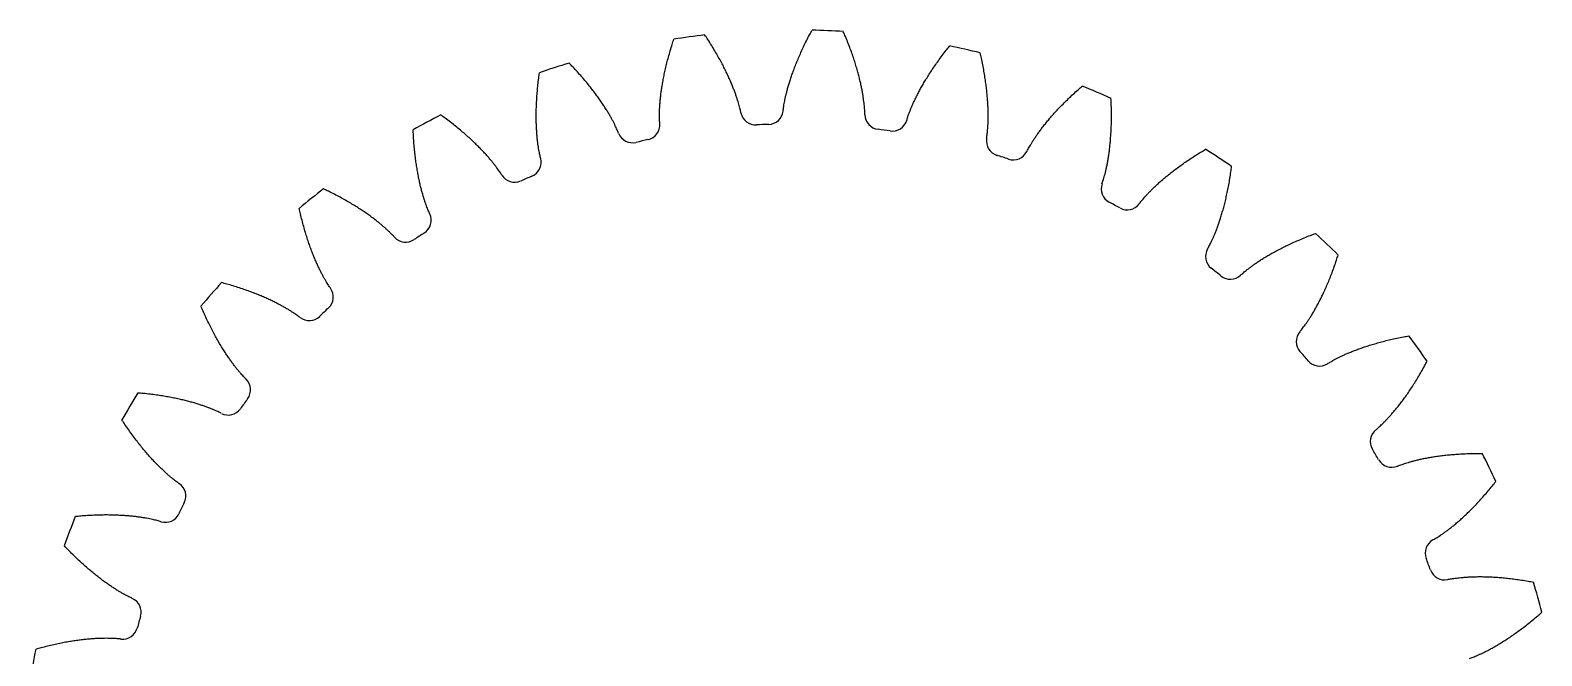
# Model space of a CAD drawing. Extents: x 2.5 to 99.9, y 257.1 to 300.1.
# Drawn here: x 40.96 to 56.47, y 276.97 to 283.39 of the extents above; entities that cross this region are included whole.
import ezdxf

# ---------------------------------------------------------------- set-up
doc = ezdxf.new("R2010")
doc.units = 0
doc.header["$LTSCALE"] = 12.7
doc.layers.add('VISIBLE', color=1, linetype='CONTINUOUS')

msp = doc.modelspace()

# ---------------------------------------------------------------- linework, layer by layer
at = {"layer": 'VISIBLE'}
for centre, radius, start, end in [((48.785, 275.467), 7.929, 96.5526, 98.876), ((48.785, 275.467), 7.929, 86.2669, 88.5902), ((48.785, 275.467), 7.929, 75.9812, 78.3045), ((48.785, 275.467), 7.929, 106.8383, 109.1617), ((48.785, 275.467), 7.929, 65.6955, 68.0188), ((48.785, 275.467), 7.929, 117.124, 119.4474), ((48.402, 282.575), 0.154, 191.1789, 273.0896), ((48.53, 282.58), 0.154, 272.0532, 353.964), ((49.677, 282.529), 0.154, 180.8932, 262.8039), ((47.138, 282.392), 0.154, 201.4646, 283.3753), ((47.264, 282.421), 0.154, 282.339, 4.2497), ((48.785, 275.467), 6.964, 92.0532, 93.0896), ((48.785, 275.467), 6.964, 81.7675, 82.8039), ((49.804, 282.512), 0.154, 261.7675, 343.6783), ((48.785, 275.467), 6.964, 102.339, 103.3753), ((50.924, 282.256), 0.154, 170.6074, 252.5182), ((48.785, 275.467), 7.929, 55.4098, 57.7331), ((46.047, 282.037), 0.154, 292.6247, 14.5354), ((48.785, 275.467), 6.964, 71.4818, 72.5182), ((51.046, 282.216), 0.154, 251.4818, 333.3926), ((45.928, 281.987), 0.154, 211.7503, 293.661), ((48.785, 275.467), 6.964, 112.6247, 113.661), ((48.785, 275.467), 7.929, 127.4098, 129.7331), ((52.102, 281.765), 0.154, 160.3217, 242.2325), ((48.785, 275.467), 6.964, 61.1961, 62.2325), ((52.215, 281.704), 0.154, 241.1961, 323.1068), ((44.918, 281.443), 0.154, 302.9104, 24.8211), ((44.81, 281.372), 0.154, 222.036, 303.9468), ((48.785, 275.467), 6.964, 122.9104, 123.9468), ((48.785, 275.467), 7.929, 45.124, 47.4474), ((53.173, 281.072), 0.154, 150.036, 231.9468), ((48.785, 275.467), 6.964, 50.9104, 51.9468), ((48.785, 275.467), 7.929, 137.6955, 140.0188), ((53.274, 280.992), 0.154, 230.9104, 312.8211), ((43.913, 280.656), 0.154, 313.1961, 35.1068), ((48.785, 275.467), 6.964, 133.1961, 134.2325), ((43.82, 280.567), 0.154, 232.3217, 314.2325), ((54.103, 280.198), 0.154, 139.7503, 221.661), ((48.785, 275.467), 7.929, 34.8383, 37.1617), ((48.785, 275.467), 6.964, 40.6247, 41.661), ((54.188, 280.101), 0.154, 220.6247, 302.5354), ((43.064, 279.703), 0.154, 323.4818, 45.3926), ((48.785, 275.467), 7.929, 147.9812, 150.3045), ((48.785, 275.467), 6.964, 143.4818, 144.5182), ((42.989, 279.598), 0.154, 242.6074, 324.5182), ((54.863, 279.173), 0.154, 129.4646, 211.3753), ((48.785, 275.467), 6.964, 30.339, 31.3753), ((54.929, 279.062), 0.154, 210.339, 292.2497), ((48.785, 275.467), 7.929, 24.5526, 26.876), ((42.4, 278.613), 0.154, 333.7675, 55.6783), ((48.785, 275.467), 6.964, 153.7675, 154.8039), ((48.785, 275.467), 7.929, 158.2669, 160.5902), ((42.344, 278.497), 0.154, 252.8932, 334.8039), ((55.427, 278.028), 0.154, 119.1789, 201.0896), ((48.785, 275.467), 6.964, 20.0532, 21.0896), ((55.472, 277.907), 0.154, 200.0532, 281.964), ((48.785, 275.467), 7.929, 14.2669, 16.5902), ((41.941, 277.422), 0.154, 344.0532, 65.964), ((48.785, 275.467), 6.964, 164.0532, 165.0896), ((41.906, 277.298), 0.154, 263.1789, 345.0896), ((48.785, 275.467), 7.929, 168.5526, 170.876)]:
    msp.add_arc(centre, radius, start, end, dxfattribs=at)
for points in [[(47.418, 282.432), (47.417, 282.438), (47.417, 282.45), (47.416, 282.472), (47.415, 282.496), (47.415, 282.522), (47.415, 282.552), (47.416, 282.584), (47.418, 282.619), (47.421, 282.657), (47.425, 282.698), (47.43, 282.742), (47.437, 282.788), (47.444, 282.836), (47.453, 282.888), (47.464, 282.942), (47.476, 282.998), (47.49, 283.057), (47.507, 283.118), (47.525, 283.182), (47.543, 283.243), (47.556, 283.283), (47.562, 283.3)], [(48.25, 282.545), (48.249, 282.551), (48.247, 282.563), (48.242, 282.583), (48.236, 282.607), (48.229, 282.633), (48.221, 282.661), (48.211, 282.692), (48.2, 282.725), (48.187, 282.761), (48.172, 282.799), (48.156, 282.84), (48.138, 282.883), (48.117, 282.928), (48.095, 282.975), (48.07, 283.024), (48.043, 283.075), (48.014, 283.128), (47.982, 283.183), (47.948, 283.239), (47.914, 283.293), (47.891, 283.328), (47.88, 283.343)], [(48.683, 282.564), (48.684, 282.57), (48.686, 282.583), (48.688, 282.604), (48.692, 282.627), (48.697, 282.654), (48.702, 282.683), (48.709, 282.714), (48.718, 282.749), (48.727, 282.785), (48.738, 282.825), (48.751, 282.867), (48.765, 282.911), (48.782, 282.957), (48.8, 283.006), (48.82, 283.057), (48.842, 283.111), (48.867, 283.166), (48.893, 283.224), (48.922, 283.283), (48.951, 283.34), (48.971, 283.377), (48.98, 283.393)], [(49.523, 282.527), (49.523, 282.532), (49.522, 282.545), (49.521, 282.566), (49.52, 282.59), (49.518, 282.617), (49.514, 282.646), (49.51, 282.678), (49.505, 282.713), (49.499, 282.751), (49.491, 282.791), (49.483, 282.834), (49.472, 282.879), (49.46, 282.927), (49.446, 282.977), (49.431, 283.03), (49.414, 283.085), (49.394, 283.143), (49.373, 283.202), (49.349, 283.264), (49.325, 283.323), (49.309, 283.361), (49.301, 283.378)], [(49.952, 282.468), (49.954, 282.474), (49.958, 282.486), (49.964, 282.506), (49.972, 282.529), (49.981, 282.554), (49.992, 282.581), (50.005, 282.611), (50.019, 282.644), (50.035, 282.678), (50.053, 282.715), (50.073, 282.754), (50.095, 282.795), (50.119, 282.838), (50.146, 282.882), (50.175, 282.929), (50.206, 282.978), (50.24, 283.028), (50.277, 283.08), (50.316, 283.133), (50.355, 283.184), (50.381, 283.216), (50.392, 283.231)], [(50.771, 282.281), (50.772, 282.287), (50.774, 282.3), (50.777, 282.321), (50.78, 282.344), (50.782, 282.371), (50.785, 282.401), (50.786, 282.433), (50.788, 282.468), (50.788, 282.506), (50.788, 282.547), (50.787, 282.591), (50.785, 282.637), (50.781, 282.686), (50.777, 282.738), (50.771, 282.793), (50.764, 282.85), (50.755, 282.91), (50.745, 282.973), (50.732, 283.038), (50.719, 283.1), (50.71, 283.141), (50.706, 283.159)], [(46.196, 282.076), (46.195, 282.082), (46.191, 282.094), (46.187, 282.114), (46.182, 282.138), (46.177, 282.164), (46.172, 282.193), (46.168, 282.226), (46.163, 282.26), (46.159, 282.298), (46.156, 282.339), (46.153, 282.383), (46.151, 282.429), (46.15, 282.478), (46.15, 282.531), (46.15, 282.586), (46.153, 282.643), (46.156, 282.704), (46.161, 282.767), (46.167, 282.833), (46.174, 282.896), (46.18, 282.938), (46.183, 282.956)], [(46.995, 282.336), (46.993, 282.341), (46.988, 282.353), (46.98, 282.372), (46.97, 282.394), (46.958, 282.418), (46.945, 282.445), (46.93, 282.473), (46.913, 282.504), (46.894, 282.537), (46.873, 282.572), (46.849, 282.609), (46.824, 282.648), (46.796, 282.688), (46.765, 282.731), (46.732, 282.775), (46.697, 282.82), (46.658, 282.867), (46.617, 282.915), (46.573, 282.965), (46.53, 283.012), (46.501, 283.042), (46.488, 283.055)], [(51.184, 282.147), (51.186, 282.153), (51.192, 282.164), (51.202, 282.182), (51.214, 282.203), (51.228, 282.226), (51.243, 282.252), (51.261, 282.279), (51.281, 282.308), (51.303, 282.339), (51.327, 282.372), (51.353, 282.407), (51.382, 282.443), (51.414, 282.481), (51.448, 282.52), (51.485, 282.561), (51.524, 282.603), (51.567, 282.647), (51.612, 282.691), (51.66, 282.737), (51.707, 282.779), (51.739, 282.807), (51.753, 282.819)], [(51.956, 281.817), (51.958, 281.823), (51.962, 281.835), (51.969, 281.855), (51.976, 281.878), (51.983, 281.903), (51.991, 281.932), (51.998, 281.964), (52.006, 281.998), (52.013, 282.035), (52.02, 282.076), (52.027, 282.119), (52.033, 282.165), (52.038, 282.214), (52.043, 282.266), (52.047, 282.321), (52.05, 282.378), (52.053, 282.439), (52.053, 282.502), (52.053, 282.569), (52.051, 282.632), (52.049, 282.674), (52.048, 282.692)], [(45.797, 281.906), (45.794, 281.91), (45.787, 281.921), (45.776, 281.939), (45.762, 281.958), (45.747, 281.98), (45.729, 282.004), (45.709, 282.029), (45.687, 282.057), (45.662, 282.086), (45.635, 282.116), (45.605, 282.149), (45.573, 282.182), (45.538, 282.217), (45.501, 282.253), (45.46, 282.291), (45.417, 282.329), (45.371, 282.368), (45.322, 282.409), (45.27, 282.45), (45.219, 282.488), (45.185, 282.512), (45.17, 282.523)], [(45.057, 281.507), (45.055, 281.513), (45.05, 281.524), (45.042, 281.544), (45.033, 281.566), (45.023, 281.591), (45.013, 281.619), (45.003, 281.65), (44.992, 281.683), (44.982, 281.72), (44.971, 281.759), (44.96, 281.802), (44.95, 281.847), (44.94, 281.895), (44.931, 281.947), (44.922, 282.001), (44.913, 282.058), (44.906, 282.118), (44.899, 282.181), (44.894, 282.247), (44.89, 282.311), (44.888, 282.352), (44.887, 282.371)], [(52.338, 281.612), (52.342, 281.616), (52.349, 281.626), (52.363, 281.643), (52.378, 281.661), (52.395, 281.682), (52.415, 281.704), (52.437, 281.727), (52.462, 281.752), (52.489, 281.779), (52.519, 281.807), (52.551, 281.837), (52.586, 281.867), (52.624, 281.899), (52.665, 281.932), (52.708, 281.965), (52.755, 281.999), (52.804, 282.035), (52.857, 282.07), (52.912, 282.106), (52.966, 282.14), (53.002, 282.161), (53.018, 282.171)], [(53.039, 281.149), (53.042, 281.154), (53.048, 281.165), (53.058, 281.184), (53.069, 281.205), (53.081, 281.229), (53.094, 281.256), (53.107, 281.286), (53.12, 281.318), (53.134, 281.354), (53.148, 281.392), (53.162, 281.433), (53.177, 281.477), (53.191, 281.525), (53.205, 281.575), (53.219, 281.628), (53.232, 281.684), (53.245, 281.744), (53.257, 281.806), (53.269, 281.871), (53.278, 281.934), (53.284, 281.975), (53.286, 281.994)], [(44.696, 281.269), (44.692, 281.273), (44.683, 281.282), (44.669, 281.297), (44.652, 281.314), (44.632, 281.333), (44.611, 281.353), (44.586, 281.375), (44.56, 281.398), (44.53, 281.422), (44.498, 281.447), (44.463, 281.473), (44.426, 281.501), (44.385, 281.529), (44.342, 281.558), (44.295, 281.587), (44.246, 281.617), (44.194, 281.648), (44.138, 281.679), (44.08, 281.71), (44.023, 281.738), (43.985, 281.756), (43.968, 281.764)], [(44.039, 280.745), (44.035, 280.749), (44.028, 280.76), (44.017, 280.778), (44.004, 280.798), (43.99, 280.821), (43.975, 280.846), (43.96, 280.875), (43.943, 280.906), (43.926, 280.94), (43.909, 280.977), (43.891, 281.017), (43.872, 281.06), (43.854, 281.105), (43.836, 281.154), (43.817, 281.206), (43.799, 281.261), (43.781, 281.319), (43.763, 281.379), (43.746, 281.443), (43.73, 281.505), (43.721, 281.546), (43.717, 281.564)], [(53.378, 280.879), (53.383, 280.883), (53.392, 280.891), (53.408, 280.905), (53.426, 280.92), (53.447, 280.937), (53.471, 280.955), (53.497, 280.974), (53.525, 280.995), (53.557, 281.016), (53.591, 281.039), (53.628, 281.062), (53.668, 281.086), (53.711, 281.11), (53.757, 281.135), (53.806, 281.16), (53.857, 281.186), (53.912, 281.211), (53.97, 281.237), (54.031, 281.263), (54.09, 281.286), (54.13, 281.301), (54.147, 281.307)], [(53.986, 280.298), (53.989, 280.302), (53.997, 280.312), (54.011, 280.329), (54.025, 280.348), (54.041, 280.369), (54.058, 280.394), (54.076, 280.42), (54.095, 280.45), (54.115, 280.482), (54.136, 280.518), (54.157, 280.556), (54.179, 280.597), (54.202, 280.641), (54.225, 280.688), (54.248, 280.737), (54.271, 280.79), (54.294, 280.846), (54.317, 280.905), (54.34, 280.968), (54.361, 281.028), (54.374, 281.068), (54.379, 281.085)], [(43.725, 280.445), (43.721, 280.449), (43.711, 280.456), (43.694, 280.469), (43.674, 280.482), (43.652, 280.497), (43.627, 280.513), (43.599, 280.53), (43.569, 280.548), (43.535, 280.566), (43.499, 280.585), (43.46, 280.605), (43.418, 280.625), (43.373, 280.646), (43.325, 280.666), (43.275, 280.687), (43.221, 280.708), (43.164, 280.729), (43.104, 280.749), (43.04, 280.769), (42.98, 280.787), (42.939, 280.798), (42.921, 280.803)], [(43.173, 279.812), (43.168, 279.816), (43.16, 279.825), (43.145, 279.841), (43.129, 279.858), (43.111, 279.878), (43.092, 279.901), (43.071, 279.926), (43.05, 279.954), (43.027, 279.984), (43.003, 280.018), (42.978, 280.054), (42.953, 280.093), (42.926, 280.134), (42.9, 280.179), (42.872, 280.227), (42.844, 280.277), (42.816, 280.331), (42.788, 280.388), (42.759, 280.448), (42.733, 280.505), (42.717, 280.544), (42.71, 280.561)], [(54.271, 279.971), (54.276, 279.975), (54.287, 279.981), (54.305, 279.992), (54.325, 280.004), (54.349, 280.017), (54.375, 280.03), (54.404, 280.045), (54.436, 280.06), (54.471, 280.075), (54.509, 280.091), (54.549, 280.107), (54.593, 280.123), (54.639, 280.14), (54.689, 280.156), (54.742, 280.172), (54.797, 280.188), (54.856, 280.204), (54.917, 280.219), (54.982, 280.233), (55.044, 280.245), (55.086, 280.253), (55.104, 280.256)], [(54.765, 279.292), (54.769, 279.295), (54.779, 279.304), (54.795, 279.318), (54.813, 279.334), (54.832, 279.352), (54.853, 279.373), (54.876, 279.396), (54.9, 279.422), (54.925, 279.45), (54.952, 279.481), (54.98, 279.515), (55.009, 279.551), (55.039, 279.59), (55.07, 279.632), (55.101, 279.677), (55.133, 279.725), (55.166, 279.776), (55.199, 279.83), (55.233, 279.887), (55.264, 279.943), (55.284, 279.98), (55.293, 279.996)], [(42.918, 279.462), (42.913, 279.464), (42.901, 279.47), (42.882, 279.479), (42.86, 279.489), (42.836, 279.5), (42.808, 279.511), (42.778, 279.523), (42.745, 279.535), (42.709, 279.547), (42.67, 279.559), (42.628, 279.572), (42.583, 279.584), (42.536, 279.596), (42.485, 279.608), (42.431, 279.619), (42.374, 279.63), (42.314, 279.64), (42.252, 279.65), (42.186, 279.658), (42.123, 279.665), (42.081, 279.669), (42.063, 279.67)], [(42.487, 278.74), (42.482, 278.744), (42.472, 278.751), (42.455, 278.763), (42.435, 278.778), (42.414, 278.794), (42.392, 278.813), (42.367, 278.834), (42.341, 278.858), (42.313, 278.884), (42.283, 278.912), (42.253, 278.943), (42.221, 278.977), (42.187, 279.013), (42.153, 279.052), (42.117, 279.094), (42.081, 279.139), (42.044, 279.187), (42.006, 279.238), (41.967, 279.292), (41.931, 279.344), (41.908, 279.379), (41.898, 279.394)], [(54.987, 278.92), (54.993, 278.922), (55.004, 278.926), (55.024, 278.934), (55.047, 278.942), (55.072, 278.95), (55.1, 278.959), (55.132, 278.968), (55.166, 278.977), (55.203, 278.986), (55.242, 278.995), (55.285, 279.003), (55.331, 279.012), (55.38, 279.019), (55.431, 279.027), (55.486, 279.033), (55.544, 279.039), (55.604, 279.043), (55.667, 279.047), (55.734, 279.05), (55.797, 279.051), (55.839, 279.051), (55.857, 279.051)], [(55.352, 278.163), (55.357, 278.165), (55.368, 278.172), (55.386, 278.183), (55.406, 278.195), (55.429, 278.21), (55.453, 278.227), (55.479, 278.245), (55.508, 278.266), (55.538, 278.29), (55.57, 278.315), (55.603, 278.344), (55.638, 278.374), (55.675, 278.407), (55.712, 278.443), (55.751, 278.482), (55.792, 278.523), (55.833, 278.568), (55.876, 278.615), (55.919, 278.665), (55.959, 278.714), (55.985, 278.747), (55.997, 278.761)], [(42.299, 278.35), (42.293, 278.351), (42.281, 278.355), (42.261, 278.361), (42.237, 278.367), (42.211, 278.373), (42.182, 278.379), (42.151, 278.385), (42.116, 278.391), (42.078, 278.396), (42.038, 278.402), (41.994, 278.406), (41.948, 278.411), (41.899, 278.414), (41.847, 278.416), (41.792, 278.418), (41.734, 278.419), (41.673, 278.418), (41.61, 278.416), (41.544, 278.412), (41.48, 278.408), (41.439, 278.404), (41.42, 278.402)], [(42.003, 277.563), (41.998, 277.566), (41.987, 277.571), (41.968, 277.58), (41.946, 277.591), (41.923, 277.603), (41.897, 277.618), (41.869, 277.634), (41.839, 277.653), (41.807, 277.673), (41.773, 277.696), (41.737, 277.721), (41.699, 277.748), (41.66, 277.778), (41.619, 277.81), (41.577, 277.845), (41.533, 277.883), (41.488, 277.923), (41.441, 277.967), (41.394, 278.013), (41.349, 278.058), (41.32, 278.088), (41.307, 278.101)], [(55.504, 277.757), (55.51, 277.758), (55.522, 277.76), (55.543, 277.764), (55.567, 277.768), (55.593, 277.772), (55.622, 277.775), (55.655, 277.778), (55.69, 277.781), (55.728, 277.783), (55.769, 277.785), (55.812, 277.786), (55.859, 277.786), (55.908, 277.785), (55.96, 277.783), (56.015, 277.779), (56.073, 277.775), (56.133, 277.768), (56.196, 277.761), (56.262, 277.751), (56.324, 277.741), (56.366, 277.734), (56.384, 277.73)], [(55.728, 276.947), (55.733, 276.949), (55.745, 276.953), (55.765, 276.96), (55.787, 276.969), (55.812, 276.98), (55.839, 276.992), (55.868, 277.005), (55.9, 277.021), (55.933, 277.039), (55.969, 277.058), (56.007, 277.08), (56.047, 277.104), (56.089, 277.13), (56.133, 277.159), (56.178, 277.19), (56.225, 277.223), (56.274, 277.259), (56.324, 277.298), (56.375, 277.34), (56.424, 277.381), (56.455, 277.408), (56.469, 277.421)], [(41.888, 277.145), (41.882, 277.146), (41.87, 277.147), (41.849, 277.149), (41.825, 277.151), (41.798, 277.152), (41.768, 277.153), (41.736, 277.153), (41.701, 277.153), (41.663, 277.152), (41.622, 277.15), (41.578, 277.147), (41.532, 277.142), (41.483, 277.137), (41.431, 277.13), (41.377, 277.122), (41.32, 277.112), (41.26, 277.101), (41.198, 277.087), (41.134, 277.072), (41.072, 277.056), (41.032, 277.045), (41.014, 277.04)]]:
    msp.add_open_spline(points, degree=3, knots=[0.1571616, 0.1571616, 0.1571616, 0.1571616, 0.1842777, 0.2136563, 0.2449322, 0.2779967, 0.3127579, 0.3491368, 0.3870644, 0.42648, 0.4673293, 0.5095637, 0.5531392, 0.5980157, 0.6441567, 0.6915283, 0.7400993, 0.7898409, 0.8407261, 0.8927299, 0.9458285, 0.9873226, 0.9873226, 0.9873226, 0.9873226], dxfattribs=at)

doc.saveas('drawing.dxf')
